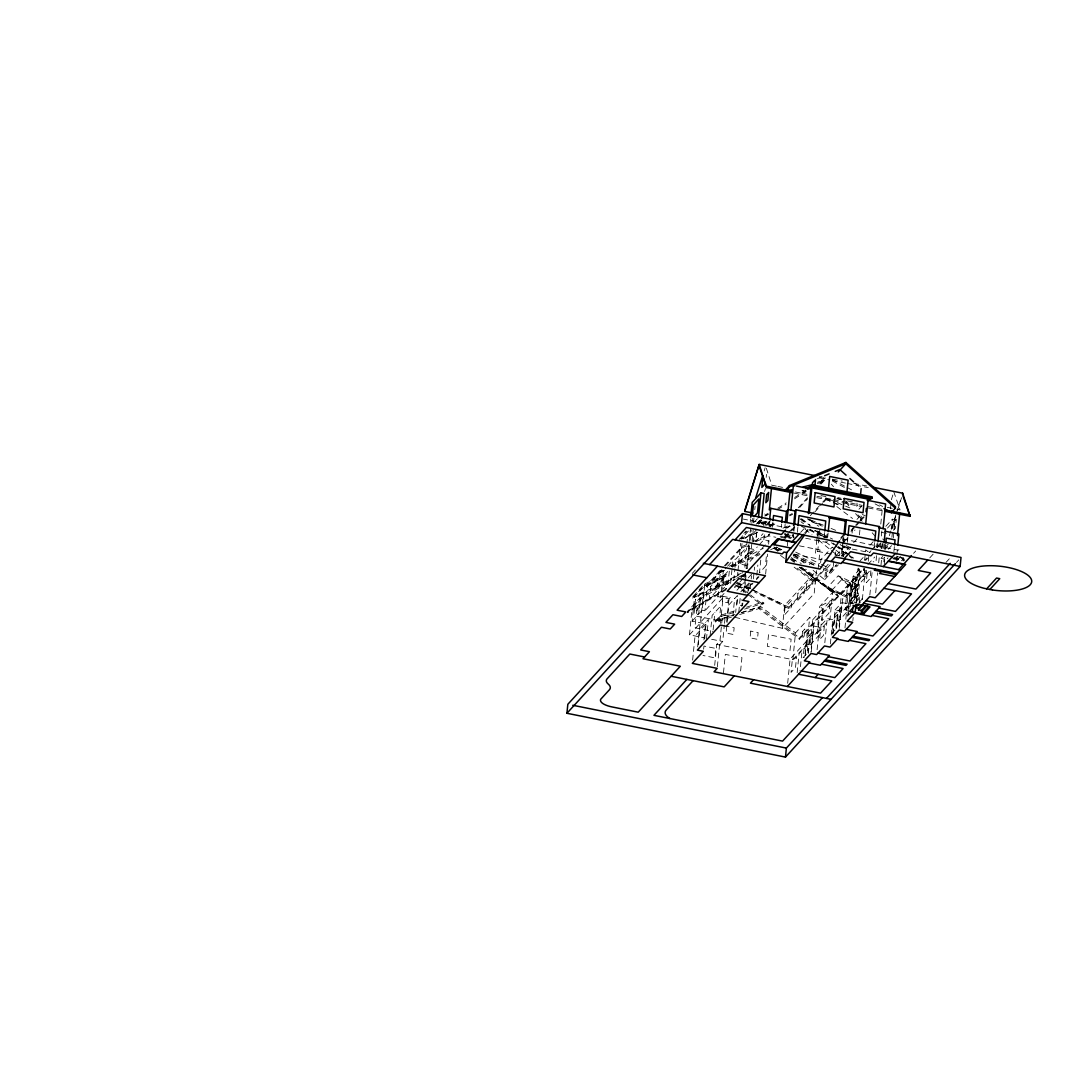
<?xml version="1.0" encoding="UTF-8"?>
<svg xmlns="http://www.w3.org/2000/svg" width="1086" height="1086" viewBox="0 0 1086 1086"><rect width="100%" height="100%" fill="white"/><g stroke="black" fill="none" stroke-linecap="round" stroke-linejoin="round"><path stroke-width="0.75" stroke-dasharray="5 3.75" d="M726.249 589.739L687.424 612.721L687.56 611.377L699.859 597.952L727.267 581.729L725.258 585.11L725.394 583.766M714.9 588.259L692.651 598.087L692.787 596.73L704.42 584.037L726.507 574.385L714.873 587.078L692.787 596.73M689.461 634.848L692.026 609.056L702.452 597.68L703.443 592.888L700.456 622.848L689.461 634.848L704.99 637.957M704.638 638.419L706.076 623.907L692.149 621.178L694.619 596.513L705.004 585.639M692.624 660.139L695.04 635.962L706.076 623.907M687.424 612.721L699.723 599.296L699.859 597.952M697.674 646.889L700.09 622.712L723.032 597.667L729.018 598.861L732.426 595.155M698.23 644.785L699.818 628.835L708.425 619.454L706.402 639.681M692.651 598.087L704.285 585.395L704.42 584.037M692.149 621.178L702.194 610.223L704.651 585.558M704.624 585.802L725.937 576.204L706.619 586.413L706.755 585.069L723.371 566.933M702.194 610.223L704.963 610.78L707.583 584.512M708.018 584.037L707.841 585.775L720.357 572.105L723.303 570.869L726.507 567.367M703.945 639.953L705.696 622.427M703.633 649.184L703.945 646.048L715.932 648.451L714.982 657.885L702.995 655.482M726.968 583.25L727.267 581.729L714.737 588.436L714.873 587.078L741.276 573.136M710.135 635.609L712.144 615.382L720.751 605.988L719 623.527M713.122 629.934L714.873 612.409M724.674 570.421L718.864 573.041L719 571.698L721.946 570.136M717.914 596.635L720.357 572.105L723.303 570.869L720.683 597.191L717.914 596.635L704.963 610.78M731.57 617.065L715.538 622.061L715.66 620.717L720.683 615.233L736.824 610.21M714.683 665.351L716.774 644.392L719.937 640.957M715.538 622.061L720.547 616.576L720.683 615.233M720.452 623.459L723.032 597.667M717.357 666.75L722.19 618.531L725.339 615.097L731.855 616.604M729.303 571.182L728.068 583.562L722.624 589.522L724.009 575.58L729.453 569.634M719.543 644.948L722.706 641.5L724.348 624.993M724.511 623.35L725.339 615.097M726.765 621.436L729.018 598.861M730.62 583.413L732.086 568.602M732.263 566.96L732.914 560.376L735.874 559.046L748.919 544.805L746.557 568.48M727.009 622.536L728.76 604.997L737.353 595.603L735.684 612.463M723.48 672.818L725.326 654.383L741.928 657.709L740.258 674.474M733.715 580.616L734.869 569.01M735.046 567.354L735.874 559.046M732.887 616.115L734.638 598.576M746.856 565.467L738.561 563.797L740.598 543.312M737.828 572.173L737.53 575.213L739.62 572.933M737.991 570.666L738.738 563.077L746.055 555.095L744.847 567.231M742.023 543.557L740.788 555.951L746.245 550.005L747.63 536.063L745.444 538.439M725.421 565.901L741.792 548.023L741.928 546.665L746.489 544.615M741.304 577.698L741.494 575.906L743.788 576.367L743.978 574.562L746.272 575.023L744.168 577.331M738.779 612.083L740.462 595.223M741.779 606.409L742.091 603.219M743.204 592.06L743.53 588.87M750.236 522.135L750.562 518.85M742.838 603.029L742.566 605.73L737.027 604.617L737.57 599.228L743.109 600.341M743.788 592.019L745.105 578.702M745.281 577.033L745.946 570.381M746.109 568.711L746.435 565.385L768.956 540.801L763.838 539.783L758.395 545.715M738.561 563.797L748.023 553.466L750.48 528.801M745.349 582.585L744.711 588.965L750.589 582.544L750.317 585.245L752.136 583.263M745.512 580.996L746.136 574.616M747.358 568.711L750.032 541.846M750.209 540.176L751.213 530.104M751.879 523.384L752.381 518.348M753.467 522.787L753.955 517.859M754.784 509.633L755.109 506.347M748.023 553.466L750.793 554.023L751.919 542.728M752.082 541.127L753.209 529.832M747.874 591.965L748.213 588.585L752.924 583.44M748.607 590.431L749.408 582.463L740.801 591.856M750.236 588.639L751.037 580.589M751.2 578.974L751.526 575.743M756.589 532.561L755.68 541.67L762.996 533.688M756.833 531.977L756.263 537.665L753.1 541.113L753.955 532.561L757.118 529.126M753.385 578.892L754.553 567.096M766.187 477.351L766.485 474.351M756.82 575.132L757.838 565.019M763.743 526.099L764.205 521.551L762.386 523.52M760.757 560.091L759.481 572.838L765.358 566.417L766.472 555.258M765.019 516.244L765.141 514.886L768.019 513.379M763.838 539.783L764.476 533.335M765.291 525.257L765.603 522.04M768.983 526.045L769.472 521.212M765.63 574.1L767.626 554.118M768.616 544.14L768.956 540.801M772.39 527.253L772.893 522.23M781.323 527.334L781.648 523.981M784.825 527.579L785.137 524.348M785.748 533.742L785.422 536.973L788.192 537.529L790.269 535.262M787.35 545.905L788.192 537.529M782.341 628.305L784.608 605.486L816.441 570.734L814.174 593.553L782.341 628.305L733.484 616.984M793.106 530.687L793.432 527.402M784.377 534.054L793.595 535.914L793.391 537.977L794.246 537.041L785.029 535.181M793.947 531.23L794.436 526.303M788.925 608.527L789.06 607.183L823.405 569.702L823.269 571.046L788.925 608.527L754.716 592.169M797.368 532.262L797.871 527.28M787.676 683.27L790.092 659.093L812.6 634.523L807.074 633.409L804.658 657.587M792.861 659.65L795.522 632.88L809.681 617.445L812.735 619.753L810.237 644.853L807.007 644.202L792.861 659.65L716.774 644.392M739.593 614.567L758.856 608.581L799.35 639.22L799.486 637.876L861.144 570.571L858.103 568.1L854.614 602.988M797.165 672.736L799.065 653.65L802.079 650.365L800.015 671.039M805.201 655.401L806.939 637.903L809.667 634.93L807.916 652.428M816.876 539.498L815.437 553.874L817.704 551.389L819.889 529.466M816.984 539.375L817.622 531.95M807.007 644.202L809.681 617.445M808.337 653.392L810.237 634.305L812.966 631.333L810.835 652.252M818.138 568.684L820.011 549.964L799.5 545.851M813.984 623.188L812.586 637.129L818.029 631.17L819.428 617.242M811.242 651.844L813.808 626.052L819.346 627.165L827.233 618.558L838.759 620.866L848.37 610.373L845.139 609.735L847.664 584.458L841.718 579.585L851.003 583.956L848.533 608.73M820.622 562.67L820.948 559.466L832.243 547.127M824.111 537.624L824.613 532.642M810.237 644.853L820.269 633.898L817.039 633.247L819.713 606.49L832.663 592.345L836.03 593.309L831.957 589.997L841.392 594.436L838.759 620.866M826.758 537.434L827.098 534.149M827.6 537.977L828.102 533.05M817.093 649.727L819.346 627.165M813.102 570.326L824.681 579.72L825.998 566.62L829.405 562.901M801.373 567.136L838.351 596.648L819.713 606.49L822.781 608.798L819.536 639.708L823.405 635.486L824.315 626.486L820.432 630.722M823.337 569.376L829.392 572.268L829.514 570.924L835.107 564.829M824.817 642.736L827.233 618.558M833.844 560.81L833.043 568.901L826.147 576.408L826.962 568.317L831.876 562.955M835.27 555.258L835.609 551.905M830.356 643.849L832.758 619.658L840.645 611.051L835.12 609.938L832.704 634.129M833.084 633.532L834.985 614.445L837.713 611.472L835.813 630.559M817.704 551.389L841.216 556.113L842.56 542.701M842.722 541.018L843.401 534.312M842.912 545.213L842.6 548.43L838.256 547.561M843.075 543.597L843.89 535.534M842.112 556.113L842.587 551.254L838.84 555.353M843.306 542.715L843.985 535.982M843.917 544.113L844.732 536.05M843.198 556.602L844.175 546.774L839.627 544.602M836.532 628.346L838.283 610.848L841.012 607.875L838.881 628.794M847.392 542.294L848.057 535.642M839.288 628.387L841.854 602.594L847.392 603.694L855.415 594.938L858.184 595.481L860.574 571.562L847.962 586.155M852.564 528.108L852.062 533.172L855.008 529.954M846.198 545.606L850.732 547.778L850.596 549.122L839.994 544.059M846.958 597.476L847.094 596.119L857.465 584.797L838.216 575.743L827.858 587.064L831.849 590.377L846.958 597.476L865.786 576.897L866.452 570.231M857.03 503.089L856.718 506.28L859.732 502.994M844.976 627.884L847.392 603.694M847.65 616.237L850.637 586.277L858.7 577.345M848.152 615.613L848.465 612.626M848.614 611.119L849.062 606.626L852.931 602.404M851.818 584.865L850.65 596.553L857.533 589.033M850.134 606.517L853.134 576.394L859.732 569.2L865.27 570.299L862.257 600.422L860.058 602.825M852.958 580.725L850.895 601.4L853.623 598.427L855.687 577.738M859.433 534.896L860.031 528.95M860.804 521.185L861.483 514.465L856.963 519.393M856.257 577.114L854.193 597.802L856.922 594.829M852.849 620.73L853.162 617.5M857.465 584.797L857.329 586.168L842.207 579.055L838.216 575.743L842.397 579.137M856.175 602.472L858.985 574.141M856.406 602.54L859.732 569.2M799.35 639.22L861.008 571.915L861.144 570.571M859.175 603.097L859.813 596.635L857.058 596.078L850.46 603.287L853.216 603.843L859.813 596.635M865.786 576.897L863.017 576.34L863.845 568.087M864.66 559.833L865.651 549.937L868.271 551.919M864.755 568.046L864.13 574.236L858.687 580.182M868.271 561.177L869.099 552.828L871.067 550.683M874.135 547.656L874.637 542.661M869.832 594.992L872.329 570.014M876.592 547.032L876.918 543.801M876.578 555.652L875.927 562.249L873.158 561.693M877.447 547.548L877.895 542.457M880.787 524.036L882.389 508.004M875.696 592.766L877.692 572.797M878.683 562.806L879.348 556.141M880.176 547.819L880.841 541.167M881.859 531L881.18 537.841L884.221 540.136M881.656 548.471L882.144 543.543M881.941 548.688L882.429 543.855M880.99 565.182L881.465 560.335L884.167 557.403M883.515 548.416L884.004 543.584M884.411 549.027L884.914 544.1M883.814 561.869L884.289 557.145M885.117 549.855L885.619 544.833M884.248 564.516L884.9 558.041M890.466 508.845L890.887 504.569M893.316 537.841L895.122 519.76L892.353 519.203L891.212 530.715L895.624 516.569M891.905 537.298L892.991 526.466L890.805 528.841M893.887 551.607L894.552 544.9M896.194 561.408L896.683 556.575M896.846 554.96L897.647 546.91M893.724 558.095L903.118 559.969L903.321 557.905L897.063 556.656L901.842 557.444L902.697 556.507L902.466 558.842L903.321 557.905M903.769 561.109L903.986 559.032L894.579 557.145M764.164 470.89L765.141 467.754M764.558 491.551L765.508 488.51M891.348 499.736L893.316 493.451M889.353 535.683L895.76 515.226M896.249 513.651L901.176 497.904M897.593 510.271L901.529 497.687M805.323 533.905L808.12 529.859M840.51 539.43L842.369 536.728M692.23 573.422L695.407 569.946M743.815 533.416L745.96 531.068M754.118 522.298L757.404 518.714M739.376 539.457L746.897 531.244M748.376 531.095L741.019 539.131L757.675 532.276M756.25 524.144L760.621 519.366M757.336 523.411L762.915 517.33M758.313 523.547L761.666 519.895M758.435 524.117L761.788 520.452M724.457 565.738L741.928 546.665M706.619 586.413L724.321 567.082M726.507 574.385L706.755 585.069M727.579 566.213L732.914 560.376M766.132 524.918L769.363 521.389M766.77 525.434L770.178 521.701M714.737 588.436L726.371 575.743L708.276 585.3M750.793 554.023L757.309 546.896M769.988 533.579L768.019 535.724L775.852 537.285M798.291 507.773L807.455 497.768M820.052 484.03L825.767 477.772L817.296 483.148M799.73 507.406L807.617 498.8M821.125 484.044L825.632 479.13L818.572 483.609M720.683 597.191L726.018 591.368M740.611 577.168L742.797 574.793M741.86 576.87L743.978 574.562M742.091 576.747L745.308 573.245M742.838 576.571L745.01 574.209M789.495 525.705L787.459 527.932L743.313 519.081M743.286 576.68L745.403 574.385M743.109 578.485L734.665 587.702L734.842 585.911L748.213 588.585M784.526 537.136L787.879 533.484M788.993 532.262L794.572 526.167M736.96 590.214L743.747 582.788M748.281 577.847L751.675 574.141M785.517 537.271L797.789 523.859M810.265 515.714L821.559 503.388M822.686 502.153L826.365 498.135L849.849 507.922M792.617 535.615L793.622 534.529M814.649 512.13L822.55 503.497M823.677 502.261L825.944 499.804L830.491 501.27L826.365 498.135M793.595 535.914L792.726 536.851L792.97 534.502L792.101 535.452L784.418 533.905M756.48 578.512L758.299 576.53M756.372 579.68L758.965 576.856M800.653 532.384L805.038 527.592M807.577 518.646L812.138 521.307M804.495 533.158L807.794 529.561M747.82 594.422L760.77 604.223L762.643 602.173L763.865 603.097L758.856 608.581L762.128 603.802L750.507 595.006M827.274 541.276L826.27 542.362L805.432 538.194M858.945 509.212L862.257 505.601M844.243 534.04L840.157 538.493L898.407 550.168L901.461 546.828M851.139 530.117L854.451 526.506M855.551 525.298L858.863 521.674M859.976 520.465L864.388 515.646M851.003 531.461L855.415 526.642M856.528 525.434L859.84 521.823M860.94 520.615L864.252 516.99M844.297 541.642L848.22 537.353M836.22 555.462L844.175 546.774M841.216 556.113L849.13 547.48M853.637 542.552L857.03 538.846M842.912 556.303L850.732 547.778M829.392 572.268L836.084 564.964M834.903 566.865L836.872 564.72M824.681 579.72L838.324 564.842M885.809 526.357L892.353 519.203M869.954 545.24L873.185 541.724M887.479 528.108L895.122 519.76M831.849 590.377L842.207 579.055M859.732 561.245L864.008 556.589M872.044 549.611L875.981 545.321M864.619 560.335L866.818 557.946M876.687 547.168L879.972 543.584M865.583 560.485L867.782 558.095M877.651 547.317L879.836 544.928M812.735 619.753L822.781 608.798M867.931 564.516L874.814 557.009M841.392 594.436L851.003 583.956M886.149 546.339L888.334 543.964M807.074 633.409L813.808 626.052M885.524 548.634L887.71 546.258M863.017 576.34L868.393 570.462M888.294 549.19L891.565 545.62M882.714 556.48L880.977 558.367L885.552 559.276M852.103 590.132L855.985 585.897L855.089 594.897L851.207 599.119M835.12 609.938L841.854 602.594M817.039 633.247L830.003 619.115L832.663 592.345L800.857 567.747M887.194 558.774L888.049 557.837M845.139 609.735L858.184 595.481M855.252 603.056L859.65 598.25L862.42 598.807L859.121 602.404M897.172 560.349L901.108 556.059M849.13 614.567L852.035 611.391M903.118 559.969L903.986 559.032M913.584 553.303L915.661 551.036M929.752 557.892L933.906 553.358M945.933 562.48L950.087 557.946M956.467 562.426L958.748 559.942M777.712 508.262L786.196 502.872M794.667 497.497L805.975 490.329M777.576 509.605L786.06 504.23M794.531 498.841L805.853 491.673M727.104 581.892L742.851 572.58M699.723 599.296L727.131 583.073M725.258 585.11L735.29 579.177M736.715 578.336L743.869 574.087M687.56 611.377L726.385 588.395M692.026 609.056L726.656 588.558M748.064 553.303L754.756 549.597L748.566 548.349M765.549 521.592L761.327 523.819L766.892 521.524M762.508 524.47L771.033 519.977M769.078 525.787L774.875 522.719M789.373 515.063L792.264 513.529M769.458 526.574L776.707 522.746M789.739 515.85L792.644 514.316M770.395 526.371L777.644 522.542M729.317 566.24L763.227 548.335M718.864 573.041L724.294 570.177M731.326 566.471L735.534 564.245M768.725 514.126L765.766 515.619L767.653 514.628L764.408 513.977M806.219 491.252L801.984 490.397L803.111 491.171L806.07 489.827M802.907 490.587L804.034 491.361L802.771 491.931L807.74 492.922M752.557 541.873L769.268 534.339M782.938 528.176L789.02 525.434M741.792 548.023L748.919 544.805M756.589 541.344L770.381 535.126M785.707 528.203L791.843 525.448M719 571.698L722.014 570.34M731.027 566.281L760.797 552.842M732.344 566.96L759.956 554.512M770.693 549.665L776.585 547.018L781.811 549.801L778.906 548.416M704.285 585.395L712.375 581.852M703.443 592.888L694.619 596.513M758.544 523.683L766.349 520.452M739.987 538.642L755.598 532.194M742.973 538.697L758.585 532.249M817.039 478.845L824.613 475.736M746.503 607.196L762.643 602.173M720.547 616.576L734.964 612.097M744.602 609.097L763.865 603.097M760.77 604.223L762.128 603.802M722.19 618.531L735.032 614.54M741.453 612.545L760.716 606.545L795.522 632.88M715.66 620.717L733.308 615.219M741.331 612.721L758.978 607.223L799.486 637.876M817.921 481.994L826.052 479.998M817.785 483.351L825.917 481.356M819.278 476.469L824.152 477.446M832.555 479.13L842.329 481.098M853.745 483.379L866.791 485.999M819.143 477.826L829.5 479.903M832.419 480.487L845.465 483.094M847.094 483.419L868.284 487.668M837.7 497.551L841.012 498.216M887.316 507.352L895.285 508.954M896.873 509.28L900.063 509.918L893.819 491.877M803.111 491.171L804.034 491.361M776.395 486.134L771.779 485.211L766.146 467.645M777.929 486.447L782.544 487.37M836.899 498.42L841.799 499.397M820.989 495.583L825.957 496.587M837.564 498.908L840.876 499.574M847.501 500.904L852.469 501.895M795.359 491.972L806.952 494.293M816.903 496.288L831.822 499.275M833.478 499.614L861.66 505.261M868.284 506.592L883.203 509.578M793.567 492.99L808.486 495.976M816.767 497.632L831.686 500.632M833.342 500.958L861.524 506.605M868.148 507.936L883.067 510.922M881.574 532.371L886.352 533.335M843.605 547.344L870.157 552.665M791.83 537.543L784.146 536.009L791.843 537.665M893.669 557.96L904.638 560.159M780.182 536.212L790.961 538.493M892.76 558.774L902.208 560.783M780.848 537.312L788.545 538.995M793.866 554.036L822.061 559.697M853.134 576.394L858.673 577.508M850.637 586.277L856.175 587.377M720.615 615.925L721.851 616.183M718.66 620.595L696.072 616.074L694.904 627.762L712.647 631.319M711.642 639.287L722.706 641.5M833.519 502.533L841.107 505.682M862.325 514.52L865.366 515.782M833.274 502.859L840.931 506.049M810.713 519.95L823.229 525.162M831.062 528.42L837.32 531.027M807.875 519.529L822.862 525.76M811.704 521.769L822.319 526.194M827.858 587.064L847.094 596.119M814.527 530.457L832.623 539.118M809.735 529.574L826.378 537.543M821.423 535.887L801.699 526.452L812.002 534.814M795.658 552.109L819.93 563.715M821.437 564.448L825.998 566.62M794.816 554.322L821.98 567.313M823.487 568.032L829.514 570.924M793.065 554.892L815.762 565.752M776.273 547.154L777.44 547.711L776.585 547.018M793.703 555.489L815.98 566.145M793.499 556.806L809.871 564.639M792.074 559.073L801.21 563.444M737.761 582.639L789.06 607.183M736.742 582.585L750.209 589.019M751.702 589.739L784.608 605.486M736.118 583.263L748.77 589.318M832.405 479.605L845.695 486.718M847.175 487.505L854.56 491.469M879.674 504.909L882.619 506.497M832.27 480.949L845.56 488.062M875.099 503.89L882.497 507.841M777.78 551.294L772.703 547.48L781.676 551.159L778.499 548.579M799.201 567.313L832.663 592.345L799.758 567.055M826.079 498.46L830.206 501.583M836.79 506.551L852.578 518.511M810.075 519.732L818.749 526.303M801.821 518.904L809.939 525.04M818.057 531.19L826.174 537.326M838.338 546.529L853.216 557.783M800.816 518.646L810.237 525.773M816.957 530.864L826.378 537.977M833.111 543.068L837.143 546.122M838.487 547.14L847.908 554.267M849.252 555.285L853.284 558.34M800.341 519.23L807.102 524.348M815.219 530.484L824.681 537.651M831.442 542.769L834.143 544.805M835.501 545.837L851.736 558.109M773.897 546.937L779.694 551.321L775.675 548.281M790.418 559.439L794.45 562.48M801.142 567.557L838.216 595.603L805.608 569.132M780.467 555.38L784.472 558.408M815.342 581.77L796.472 567.489L794.029 567.096L815.206 583.114M738.792 583.847L741.331 585.761M737.584 585.232L749.218 594.028M734.869 584.635L746.53 593.445M774.752 547.833L778.703 550.874M800.939 521.687L803.545 523.805M810.034 529.072L819.129 536.457M825.632 541.724L834.713 549.109M836.016 550.168L843.808 556.494M857.967 569.444L861.008 571.915M818.423 540.027L830.003 549.435M831.292 550.48L837.727 555.693M793.812 554.661L804.102 563.01M791.273 557.485L796.486 561.72M790.866 558.611L794.803 561.815M854.872 483.012L859.908 487.505M831.319 484.166L833.532 486.718M845.722 500.782L851.275 507.162M857.926 514.832L863.465 521.226M845.587 502.126L850.026 507.243M855.564 513.624L862.216 521.294M872.167 532.764L875.465 536.565M695.488 599.567L694.09 613.495L699.547 607.549L700.932 593.621L695.488 599.567M697.049 608.581L696.33 615.776L698.76 613.115L699.479 605.92L697.049 608.581M710.556 586.698L709.334 598.834L716.651 590.852L717.86 578.716L710.556 586.698M722.814 596.268L722.285 601.658L727.81 602.771L728.353 597.381L722.814 596.268M726.778 626.296L726.1 633.043L733.471 634.523L734.15 627.776L726.778 626.296M750.752 631.102L750.073 637.849L757.458 639.328L758.123 632.581L750.752 631.102M768.535 634.672L767.368 646.36L789.956 650.894L791.124 639.206L768.535 634.672M785.002 607.563L784.241 615.205L791.124 607.685L791.898 600.042L785.002 607.563M797.911 593.472L797.151 601.115L804.034 593.594L804.794 585.951L797.911 593.472M792.142 661.591L791.07 672.383L795.509 667.537L796.595 656.745L792.142 661.591M806.667 583.929L805.893 591.571L812.776 584.051L813.55 576.408L806.667 583.929M802.554 631.495L801.835 638.677L804.129 636.179L804.848 628.984L802.554 631.495M804.034 648.627L803.138 657.614L807.007 653.392L807.903 644.392L804.034 648.627M823.202 608.947L822.034 620.649L828.917 613.128L830.084 601.44L823.202 608.947M832.704 624.477L831.808 633.464L835.677 629.242L836.587 620.242L832.704 624.477M842.736 598.943L841.351 612.871L846.795 606.925L848.193 592.997L842.736 598.943M867.13 573.734L866.234 582.72L870.103 578.499L870.999 569.498L867.13 573.734M894.484 521.253L893.588 530.24L895.448 528.217L896.344 519.217L894.484 521.253"/><path stroke-width="1.5" d="M566.933 713.271L567.829 704.285L742.485 513.637L961.029 557.457L960.133 566.444L785.477 757.091L566.933 713.271L741.589 522.624L742.485 513.637M752.856 513.04L744.779 511.411L744.915 510.067L759.195 464.428L814.405 475.492M750.725 517.207L752.204 502.411L760.96 492.854L764.177 493.506L761.72 518.171M752.34 515.741L753.426 504.909L758.883 498.949L757.485 512.891L754.213 516.461M744.779 511.411L759.195 464.428L766.607 487.573L791.911 492.65M758.49 517.52L760.96 492.854M762.752 478.424L761.856 487.41L765.589 483.351M771.454 488.496L769.322 509.877L770.761 508.316L786.427 511.452L788.164 509.565L795.074 510.949L796.079 509.863L879.538 526.588L878.085 541.1M769.635 519.597L770.761 508.316M773.056 520.547L773.558 515.524L782.327 517.275L781.825 522.312M791.775 489.732L785.273 491.32L785.409 489.976L789.468 485.537L845.899 462.46L895.543 506.809L895.407 508.153L891.348 512.592L883.963 508.628M785.3 522.733L786.427 511.452M785.273 491.32L789.332 486.895L789.468 485.537M786.875 522.461L789.902 492.202M839.573 540.774L819.984 569.064L785.735 562.195L786.685 552.598L803.396 534.353M790.934 510.121L793.309 486.311L794.721 485.727M793.595 525.746L795.074 510.949M794.599 524.66L796.079 509.863M798.034 525.61L799.024 515.633L825.767 520.995L824.776 530.973M865.705 523.819L868.162 499.153L811.839 487.858L809.369 512.524L808.364 513.624L810.835 488.958L796.337 486.053M812.192 485.944L812.504 482.741L814.514 480.555M785.477 757.091L786.373 748.091L955.327 563.675M807.536 489.162L813.455 486.46L813.577 485.116L872.221 496.872L872.085 498.216L867.646 500.239M814.88 485.849L815.518 479.455M828.455 488.836L829.69 476.442L848.139 480.148L846.904 492.528M828.265 531.407L829.745 516.61L828.74 517.696L845.329 521.022L846.333 519.936L844.894 534.448M843.89 535.534L845.329 521.022M848.057 535.642L849.062 525.665L875.805 531.027L874.8 541.004M860.519 495.012L861.157 488.619M852.415 611.907L852.904 607.074M855.849 605.812L855.184 612.463L847.148 621.233L852.686 622.332L844.65 631.102L839.125 629.989L832.378 637.346L837.917 638.459L830.03 647.066L824.491 645.966L816.604 654.573L811.079 653.46L804.332 660.817L809.871 661.931L787.35 686.501M866.017 511.75L866.343 508.465M865.895 605.649L861.497 610.454L858.497 609.843L858.659 608.228L861.958 604.63M869.139 606.531L863.642 612.531L861.334 612.07L861.497 610.454M863.479 614.133L870.076 606.925L856.243 604.155L849.646 611.35L863.479 614.133L863.642 612.531M883.135 528.61L885.606 503.945L867.157 500.239M884.153 541.968L885.443 529.072L878.533 527.687L879.538 526.588M885.796 543.149L886.298 538.127L895.054 539.878L894.552 544.9M891.348 512.592L891.484 511.235M897.498 535.574L899.737 513.121M902.52 494.537L902.656 493.193L873.307 487.302M897.81 545.294L898.937 534.013L885.239 531.258M884.723 511.262L910.068 516.339L902.656 493.193M755.788 497.632L762.684 475.614M785.735 562.195L804.387 535.249M709.62 564.571L732.697 539.375L770.096 546.869M735.059 539.851L746.394 527.484L781.431 534.516L785.449 530.117M717.452 566.145L677.094 610.196L685.863 611.947L681.696 616.481L672.94 614.73L665.908 622.4L674.678 624.151L670.225 629.011L661.469 627.246L640.672 649.944L649.428 651.709L642.98 658.74L680.325 666.234L638.229 712.185L611.947 706.918A16.412 5.959 5.7 0 1 600.639 699.343L609.382 689.8A21.123 7.67 5.7 0 0 608.228 684.058A19.548 7.1 5.7 0 1 606.884 679.076L629.826 654.03L644.582 656.989M813.115 487.22L871.026 498.569M843.768 464.794L845.899 462.46L845.763 463.803L838.283 471.976M747.019 572.064L777.562 538.724L796.011 542.43M774.087 544.697L778.961 539.375L795.726 542.742M791.87 541.968L799.554 533.579M686.854 679.402L653.935 715.335L782.572 741.114L822.428 697.606M693.112 680.65L666.302 709.918A26.037 9.462 5.7 0 0 669.872 718.525M830.953 561.476L835.107 556.928L900.579 570.055M734.272 675.859L724.172 686.881L671.148 676.252M844.148 558.747L850.596 551.715L870.891 555.774L873.47 552.964L892.366 556.751M845.247 558.964L841.093 563.512L825.021 560.281M753.562 679.727L750.412 683.162L831.048 699.33M875.289 569.064L874.284 570.164L896.425 574.603M883.339 566.607L895.393 553.466M881.208 571.548L879.47 573.435L894.688 576.49M858.958 604.033L855.659 607.631L858.659 608.228M861.782 605.269L869.669 596.662L875.194 597.762L905.738 564.421L888.511 560.973M858.497 609.843L862.895 605.051M898.597 569.661L911.507 555.57M861.334 612.07L867.931 604.861M815.192 677.583L818.206 674.284M894.918 590.553L882.524 604.087L865.909 600.762M927.675 560.172L918.254 570.449L930.702 572.946L915.932 589.074L888.253 583.521M826.487 698.42L950.236 563.335M986.631 588.87L996.568 578.024L999.772 578.675L989.835 589.508M806.328 488.415L813.577 485.116M789.332 486.895L845.763 463.803L895.407 508.153M824.613 475.736L829.175 473.876M835.243 471.392L839.79 469.532L846.075 475.152M785.409 489.976L788.667 489.175M803.151 486.935L812.912 484.546M813.455 486.46L872.085 498.216M766.743 486.229L792.047 491.306M884.859 509.904L910.204 514.995M741.589 522.624L960.133 566.444M888.226 561.286L903.471 564.34M772.404 544.357L790.852 548.063M842.098 562.412L897.43 573.503M786.685 552.598L783.916 552.041L782.192 553.928L766.512 550.792M883.841 588.327L911.521 593.879L895.461 611.404L878.859 608.079M703.348 563.308L765.467 575.77L742.946 600.341L748.946 601.535L726.29 626.269L720.289 625.074L697.348 650.107L703.348 651.315L692.298 663.37L717.194 668.352L714.045 671.8L820.568 693.153L831.795 680.908L798.577 674.243M863.546 603.341L880.149 606.667L871.121 616.536L854.506 613.196M759.155 582.653L738.874 578.58L727.253 591.259L747.535 595.332M853.053 605.459L855.822 606.015M875.995 611.214L892.597 614.54L891.307 615.952L874.705 612.626M692.732 574.888L706.837 577.725M872.126 615.436L888.728 618.762L872.954 635.989L856.352 632.649M846.265 629.337L857.356 631.563L848.315 641.419L837.238 639.192M853.053 636.26L869.655 639.586L868.651 640.672L852.048 637.346M849.32 640.319L865.922 643.659L849.999 661.021L828.333 656.677M817.934 653.12L829.487 655.428L820.446 665.284L808.907 662.976M825.469 659.813L847.134 664.157L845.994 665.406L824.315 661.062M821.45 664.198L843.116 668.542L834.808 677.623L801.59 670.958M572.797 705.276L786.373 748.091M849.849 478.519L853.623 481.885M903.063 496.098L910.068 516.339M759.06 465.772L766.607 487.573M766.648 494.646L765.834 502.737L767.843 500.551L768.657 492.46L766.648 494.646M815.165 492.623L814.133 502.967L833.953 506.945L834.985 496.601L815.165 492.623M844.202 498.447L843.17 508.791L863.003 512.768L864.035 502.424L844.202 498.447M992.468 589.97L984.106 588.3A33.707 12.245 5.7 0 1 976.504 567.082A33.707 12.245 5.7 0 1 1030.546 577.915A33.707 12.245 5.7 0 1 992.468 589.97"/></g></svg>
